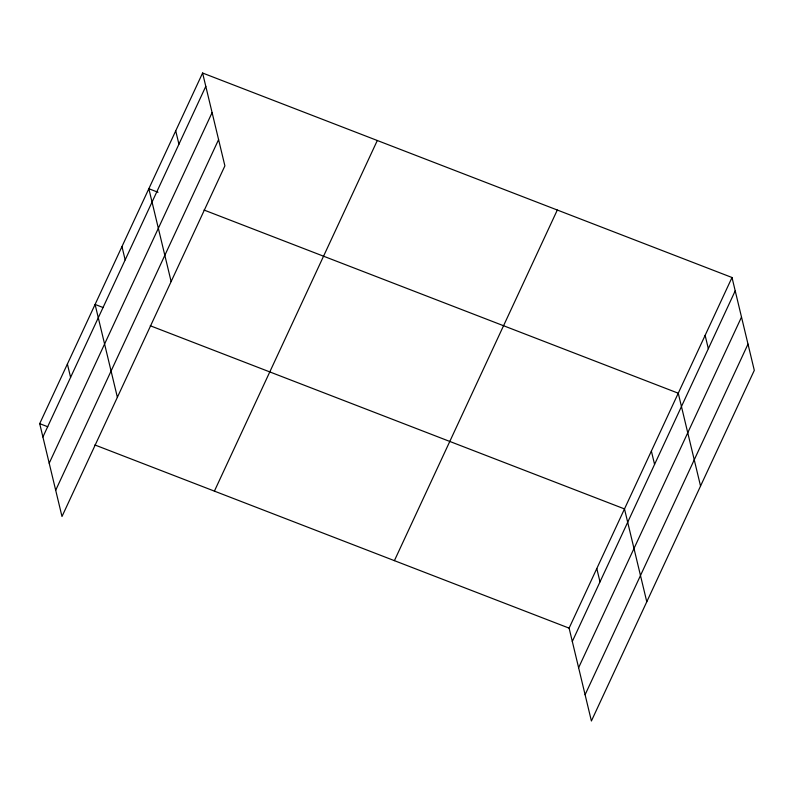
<?xml version="1.0" encoding="UTF-8"?>
<svg xmlns="http://www.w3.org/2000/svg" width="794" height="794" viewBox="0 0 794 794"><rect width="100%" height="100%" fill="white"/><g stroke="black" fill="none" stroke-linecap="round" stroke-linejoin="round"><path stroke-width="1.19" d="M202.599 73.018L224.891 165.867L61.992 516.497L39.7 423.649L202.599 73.018L732.008 277.503L754.3 370.351L591.401 720.982L569.109 628.133L732.008 277.503M42.896 436.978L205.805 86.348M49.198 463.22L212.107 112.589M55.689 490.255L218.588 139.625M214.4 491.129L377.309 140.498M394.4 560.653L557.309 210.023M572.305 641.463L735.214 290.832M578.608 667.704L741.507 317.074M585.099 694.74L747.998 344.11M158.036 192.277L148.845 188.724L171.137 281.572M204.018 210.033L678.255 393.209L700.546 486.057M103.131 307.546L95.091 304.439L117.373 397.278M150.255 325.748L624.491 508.924L646.782 601.763M39.7 423.649L47.749 426.755M94.873 444.958L569.109 628.133M705.132 335.356L708.327 348.685M651.378 451.071L654.574 464.391M596.8 568.534L599.996 581.853M175.722 130.871L178.928 144.2M121.968 246.577L125.164 259.906M67.391 364.049L70.597 377.368"/></g></svg>
